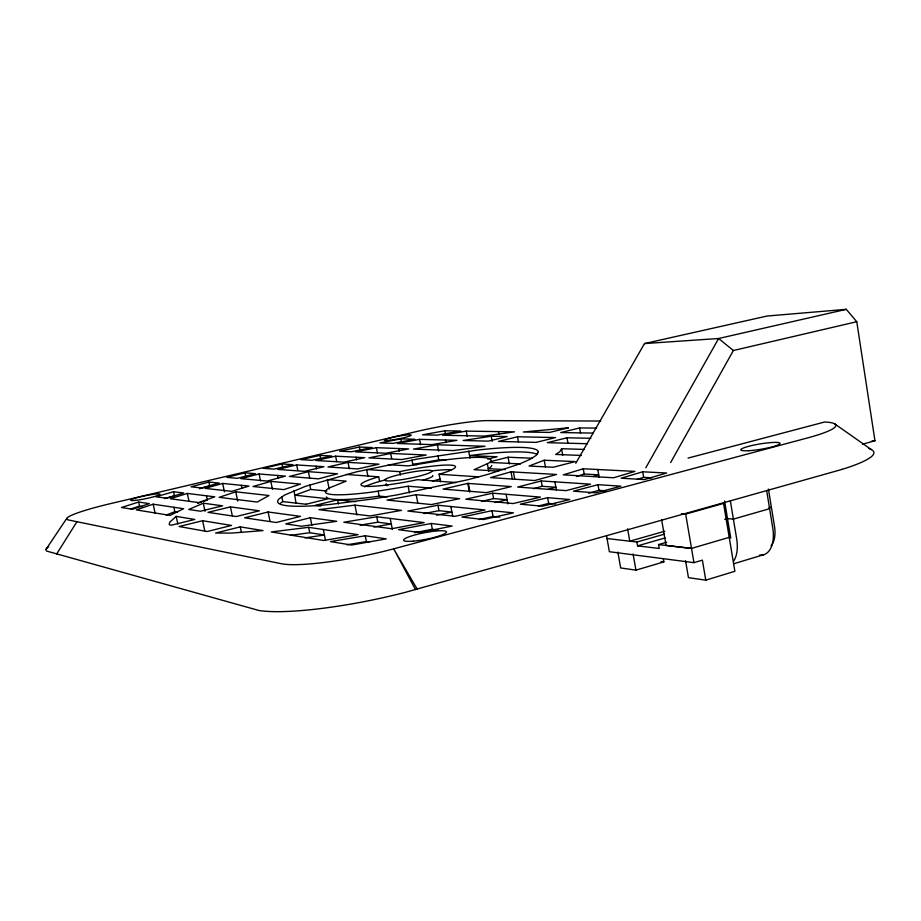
<?xml version="1.0" encoding="UTF-8"?>
<svg xmlns="http://www.w3.org/2000/svg" width="921" height="921" viewBox="0 0 921 921"><rect width="100%" height="100%" fill="white"/><g stroke="black" fill="none" stroke-linecap="round" stroke-linejoin="round"><path stroke-width="1.38" d="M670.638 462.549L733.381 350.521L856.772 321.717L874.95 440.779L862.505 444.198M645.794 467.81L718.633 338.502L846.272 309.341L856.772 321.717M575.775 463.286L644.504 343.568L767.078 316.03L846.272 309.341M584.34 449.436L561.568 448.711L559.83 451.716L555.662 454.456L581.335 455.435M56.607 554.062L76.938 521.712M46.096 549.227L66.692 518.488M280.191 503.396L282.77 501.588L306.29 504.282M176.187 516.405L169.637 522.265L169.245 524.751L171.536 525.154L194.803 519.444L176.187 516.405L177.834 524.026M544.207 460.224L529.034 466.026L553.199 467.246L575.257 461.594L544.207 460.224L545.439 466.97M203.299 503.211L188.736 509.486L200.41 511.224L222.606 505.825L203.299 503.211L205.026 511.351M166.171 515.127L174.817 511.685L177.603 512.122M296.032 503.35L294.018 490.651M197.566 503.361L201.641 501.933M153.174 504.19L136.32 509.9L170.04 515.403L183.624 508.726L153.174 504.19L155.154 513.308M326.897 491.008L310.688 489.431L294.95 495.199L328.21 498.768L305.887 504.317M576.419 476.525L584.202 474.016L598.719 474.833L593.308 476.491M583.269 468.777L563.272 474.845L613.605 477.769L634.926 471.402L583.269 468.777L584.202 474.016M235.741 491.802L219.106 497.352L257.201 502.049L269.001 495.521L235.741 491.802L237.687 501.07M203 501.461L207.34 500.091L206.431 495.786M637.367 479.311L643.641 477.343L652.103 477.815M642.674 471.794L621.145 478.206L644.424 479.565L666.631 473.014L642.674 471.794L643.641 477.343M187.343 493.437L170.166 498.722L198.625 502.578L214.777 496.822L187.343 493.437L188.966 501.082M510.982 471.828L490.502 477.619L534.71 480.52L556.595 474.476L510.982 471.828L512.249 478.724M130.794 508.876L139.566 506.193L142.237 506.608M138.657 502.037L121.514 507.483L132.543 509.278L149.34 503.626L138.657 502.037L139.566 506.193M685.569 560.762L688.459 577.663L705.774 580.161L734.877 571.285L723.549 503.419L685.673 514.091L681.39 513.722M733.807 563.733L764.039 554.603M440.042 479.035L432.375 481.176M440.572 481.821L439.121 474.257L442.564 473.233A48.122 5.71 -10.9 0 0 450.783 465.14A48.122 5.71 -10.9 0 0 403.974 470.758L399.668 471.667L366.581 469.503L367.905 476.192M606.536 535.769L609.368 551.714L693.95 562.65L702.389 560.129L705.774 580.161M842.22 469.342L405.793 592.226A121.192 20.711 -11.4 0 1 258.836 610.462L46.844 551.115A87.184 10.131 -12 0 1 48.675 546.671M617.853 552.059L620.662 567.946L635.927 570.134L663.868 561.891L663.408 559.231M661.646 519.812L666.067 545.439L691.521 548.409L729.213 537.357M379.59 481.418L378.692 476.836L375.273 477.826A48.122 5.71 -10.9 0 0 365.384 486.311A48.122 5.71 -10.9 0 0 412.85 480.647L417.397 479.68L456.183 482.535M607.031 538.532L636.906 542.032L637.574 545.865L659.24 548.479L658.561 544.564L666.758 542.193M724.735 519.386L727.498 518.592L733.392 519.11L769.611 508.691M768.977 507.782L771.361 507.091M637.574 545.865L665.1 537.945M664.789 531.21L629.78 541.191L627.604 528.804M636.906 542.032L664.444 534.145M164.491 498.595L174.357 495.809L173.482 491.733L155.948 496.787L166.551 498.226L183.705 492.988L173.482 491.733M588.565 493.242L598.984 490.317L605.742 490.801M533.501 488.706L542.181 486.288L555.893 487.255L548.306 489.35M597.982 484.676L573.461 491.169L596.06 492.839L620.95 486.173L597.982 484.676L598.984 490.317M541.203 480.946L517.637 487.059L566.15 490.628L590.545 484.181L541.203 480.946L542.181 486.288M270.832 481.384L253.022 486.507L283.829 489.615L300.476 484.101L270.832 481.384L272.443 489.178M688.056 458.094L824.652 422.002L827.231 422.163A75.223 9.878 -9.4 0 1 807.418 437.959L393.67 548.835A84.536 12.71 -11.3 0 1 281.308 563.71L68.534 519.985A60.798 6.217 -11.8 0 1 110.382 503.649L417.109 431.419A54.42 5.319 -10.7 0 1 487.485 420.609L600.699 421.035M199.431 488.752L209.758 486.046L208.906 482.04L191.05 486.806L201.48 487.969L219.175 483.076L208.906 482.04M222.675 483.433L205.038 488.372L231.77 491.365L248.958 486.092L222.675 483.433L224.448 491.872M385.911 479.68L376.171 482.42A48.099 5.837 -10.9 0 0 364.601 486.887M538.428 506.009L548.663 503.407L555.593 504.017M310.319 517.706L285.74 523.922L301.397 526.248L336.821 521.298L310.319 517.706L311.908 525.488M547.615 497.697L520.296 504.19L542.342 506.205L569.788 499.516L547.615 497.697L548.663 503.407M355.633 501.703L337.627 499.781L315.086 505.399L320.715 506.066M490.409 461.628L508.081 457.219L532.396 458.255M240.254 526.87L215.595 533.052L231.539 533.075L263.072 530.6L240.254 526.87L241.44 532.476M308.385 471.656L289.321 476.456L318.447 478.851L337.523 473.797L308.385 471.656L309.675 478.057M268.103 511.984L244.652 517.809L276.185 522.506L300.511 516.382L268.103 511.984L270.06 521.401M590.902 438.292L566.979 437.797L547.304 442.679L587.506 443.726M487.693 459.095L497.133 456.758L469.549 455.584L478.575 454.467A132.601 16.117 -10.9 0 1 537.288 454.456M202.608 520.722L179.088 526.513L207.11 531.532L231.516 525.442L202.608 520.722L204.865 531.313M596.601 428.104L579.597 427.931L560.716 432.571L592.905 433.077M259.1 473.97L240.865 478.655L267.148 481.05L285.475 476.134L259.1 473.97L260.539 480.912M230.434 506.884L208.019 512.352L236.156 516.543L259.377 510.798L230.434 506.884L232.311 515.795M517.498 436.773L498.514 441.412L536.022 442.391L555.547 437.567L517.498 436.773L518.465 442.022M494.945 502.532L507.103 499.758L493.61 498.572L481.464 501.438M245.021 472.807L226.819 477.366L237.296 478.321L255.52 473.682L245.021 472.807L245.849 476.767M492.597 493.172L465.75 499.205L513.158 503.545L540.443 497.098L492.597 493.172L493.61 498.572M467.833 483.387L443.059 489.097L486.311 492.654L511.259 486.587L467.833 483.387L469.422 491.779M499.769 517.176L493.046 516.462L479.104 519.525M296.666 464.921L277.751 469.399L304.494 471.368L323.973 466.705L296.666 464.921L297.782 470.412M491.964 510.683L461.905 517.095L483.548 519.513L513.469 512.87L491.964 510.683L493.046 516.462M281.976 463.954L263.371 468.34L274.101 469.134L292.936 464.679L281.976 463.954L282.782 467.88M348.034 462.377L327.934 466.97L357.682 468.916L378.992 464.172L348.034 462.377L349.301 468.72M437.959 505.226L407.807 511.051L454.928 516.313L485.01 509.981L437.959 505.226L439.006 510.66L451.889 512.041L436.646 515.207M439.006 510.66L424.028 513.584M335.624 456.183L315.891 460.512L343.959 462.146L364.785 457.668L335.624 456.183L336.718 461.64M320.013 455.388L300.868 459.648L312.069 460.293L331.652 455.987L320.013 455.388L320.796 459.28M431.224 523.485L398.563 529.667L419.884 532.557L452.176 526.075L431.224 523.485L432.352 529.287L437.935 530.012M432.352 529.287L414.588 532.66M359.455 447.053L339.596 451.198L351.511 451.727L372.084 447.525L359.455 447.053L360.226 450.922M376.39 447.687L355.564 451.9L385.98 453.247L408.659 448.907L376.39 447.687L377.449 453.12M390.677 453.454L368.872 457.875L401.683 459.544L426.193 455.02L390.677 453.454L391.667 458.508M411.963 460.074L412.804 464.437L438.753 459.913L445.822 460.258M431.339 488.13L408.153 486.219L372.28 492.056A84.272 10.004 -10.9 0 1 329.108 488.038L346.181 481.13L327.3 479.576L329.211 489.063M416.177 494.681L386.958 500.068L431.385 504.558L459.729 498.652L416.177 494.681L417.812 503.119M400.831 438.868L379.936 442.943L392.876 443.358L414.83 439.236L400.831 438.868L401.579 442.725M419.596 439.352L397.458 443.508L432.007 444.601L457.012 440.33L419.596 439.352L420.644 444.785M444.878 430.775L422.474 434.816L437.222 435.115L460.811 431.028L444.878 430.775L445.614 434.643M466.245 431.109L442.506 435.23L484.285 436.094L514.54 431.857L466.245 431.109L467.269 436.554M437.44 444.774L413.448 449.091L453.374 450.599L485.102 446.282L437.44 444.774L438.649 451.094M373.799 527.054L391.275 523.957L377.817 522.207L359.973 525.166M365.246 535.757L330.466 541.594L351.557 545.048L386.256 538.877L365.246 535.757L366.408 541.548L369.206 541.985M346.929 544.806L366.408 541.548M376.747 516.773L343.775 522.242L391.69 528.735L424.19 522.621L376.747 516.773L377.817 522.207M305.047 537.864L324.422 535.009L309.755 532.718L290.426 535.377M491.261 436.232L463.125 440.491L488.326 441.147L507.16 436.566L491.261 436.232L492.205 441.332M387.338 496.891L379.176 496.097L373.247 496.949A84.237 10.223 -10.9 0 1 326.425 496.926M354.919 505.134L318.919 509.647L370.081 515.956L401.533 510.349L354.919 505.134L356.876 514.943M308.65 527.33L271.292 531.935L323.674 540.489L358.142 534.698L308.65 527.33L309.755 532.718M644.504 343.568L718.633 338.502L733.381 350.521M872.095 440.722L874.95 440.779M490.536 462.457L520.4 463.919M412.804 464.437L417.017 464.668M505.284 469.606L488.257 468.651L490.03 467.58A84.237 10.223 -10.9 0 0 491.779 465.439M388.386 464.725L408.429 465.876L441.286 460.465A84.272 10.004 -10.9 0 1 489.155 462.849L474.073 469.687L498.583 471.103M439.121 474.257L478.644 476.848M346.25 474.442L378.692 476.836M658.561 544.564L691.521 548.409M661.048 561.522L663.868 561.891M834.484 423.729L871.381 449.609M417.201 589.129L393.67 548.835L415.486 589.601M173.862 507.275L174.817 511.685M241.267 485.309L241.855 488.118M277.532 475.489L278.107 478.264M281.814 496.96L282.77 501.588M315.903 466.176L316.456 468.916M323.306 529.517L325.527 540.489M309.778 484.953L310.688 489.431M337.627 499.781L338.479 503.983M356.07 457.23L356.611 459.947M390.193 518.431L392.358 529.471M378.209 491.204L379.176 496.097M408.153 486.219L409.465 492.965M398.724 448.539L399.254 451.244M399.668 471.667L400.336 475.098M450.83 506.527L452.672 516.174M437.924 455.538L438.753 459.913M445.499 440.031L446.017 442.748M468.72 451.175L470.032 458.14M468.34 483.433L469.929 491.826M506.09 494.278L507.874 503.868M487.359 463.896L488.775 471.425M513.388 471.966L514.666 478.874M508.081 457.219L509.325 463.908M498.468 431.604L498.975 434.344M554.914 481.844L556.388 489.96M566.979 437.797L567.969 443.312M561.568 448.711L562.743 455.204M597.775 469.514L599.191 477.481M579.597 427.931L580.541 433.238M633.107 554.016L635.927 570.134M685.673 514.091L693.95 562.65M724.585 501.093L730.756 538.117M730.353 500.817L736.65 538.739A29.886 16.428 73.3 0 1 733.6 561.165M768.425 489.074L774.503 526.444A24.591 14.034 73.2 0 1 771.096 545.762M766.663 490.605L772.765 528.113A29.553 16.797 73.2 0 1 759.618 555.052M868.664 448.504A107.849 16.071 -9.2 0 1 842.151 469.342M431.27 470.988A48.099 5.837 -10.9 0 1 451.336 469.756M432.674 475.524A24.038 2.913 -10.9 0 1 423.038 480.071M387.741 485.597A24.038 2.913 -10.9 0 1 386.417 483.824M538.267 452.234L536.126 455.446L529.932 459.372L519.72 463.908L488.291 474.257L467.96 479.714L396.997 494.911L372.936 498.929L329.534 504.512A132.647 15.772 -10.9 0 1 279.236 498.745L284.589 495.038L305.507 486.323L356.059 471.943L418.019 458.923L477.746 450.047A132.647 15.772 -10.9 0 1 538.267 452.234M568.43 427.805L549.699 432.398L523.301 431.995L568.43 427.805M135.364 500.391A14.989 1.497 -11.7 0 0 159.644 494.635A14.989 1.497 -11.7 0 0 140.948 496.672A14.989 1.497 -11.7 0 0 135.364 500.391M390.159 440.215A13.7 1.324 -10.8 0 0 411.203 435.23A13.7 1.324 -10.8 0 0 391.989 437.544A13.7 1.324 -10.8 0 0 390.159 440.215M748.462 450.714A19.859 2.705 -9.4 0 0 779.834 443.83A19.859 2.705 -9.4 0 0 752.894 445.292A19.859 2.705 -9.4 0 0 748.462 450.714M413.241 541.145A21.828 3.362 -11 0 0 446.443 532.2A21.828 3.362 -11 0 0 415.417 534.813A21.828 3.362 -11 0 0 413.241 541.145M395.132 480.52A24.05 2.855 -10.9 0 0 431.857 471.345A24.05 2.855 -10.9 0 0 397.872 474.983A24.05 2.855 -10.9 0 0 395.132 480.52"/></g></svg>
